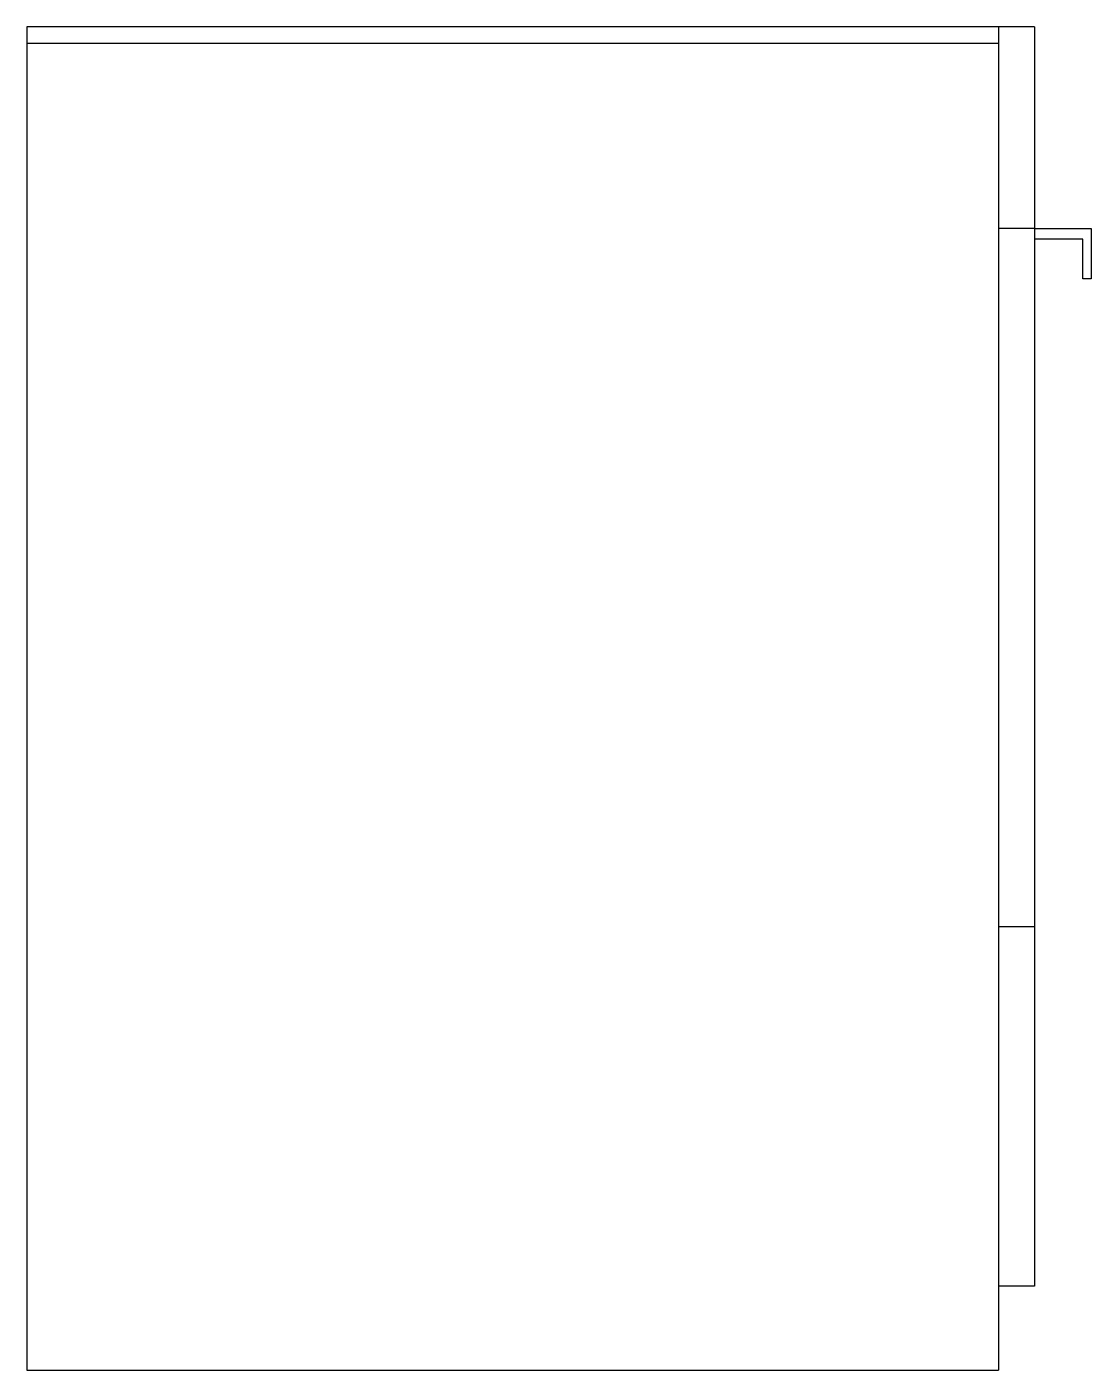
# Model space of a CAD drawing. Extents: x 0 to 0.634, y 0 to 0.8.
import ezdxf

# ---------------------------------------------------------------- set-up
doc = ezdxf.new("R2010")
doc.units = 0
doc.header["$MEASUREMENT"] = 0
doc.layers.get('0').update_dxf_attribs({"linetype": 'CONTINUOUS'})

msp = doc.modelspace()

# ---------------------------------------------------------------- linework, layer by layer
for p, q in [((0.57857, 0.8), (0.57857, 0)), ((0.6, 0.8), (0, 0.8)), ((0, 0.8), (0, 0)), ((0.6, 0.8), (0.6, 0.05)), ((0.57857, 0.79), (0, 0.79)), ((0.6, 0.68), (0.57857, 0.68)), ((0.6, 0.68), (0.63367, 0.68)), ((0.62866, 0.67347), (0.6, 0.67347)), ((0.62866, 0.65), (0.62866, 0.67347)), ((0.63367, 0.68), (0.63367, 0.65)), ((0.63367, 0.65), (0.62866, 0.65)), ((0.6, 0.26409), (0.57857, 0.26409)), ((0.6, 0.05), (0.57857, 0.05)), ((0, 0), (0.57857, 0))]:
    msp.add_line(p, q)

doc.saveas('drawing.dxf')
